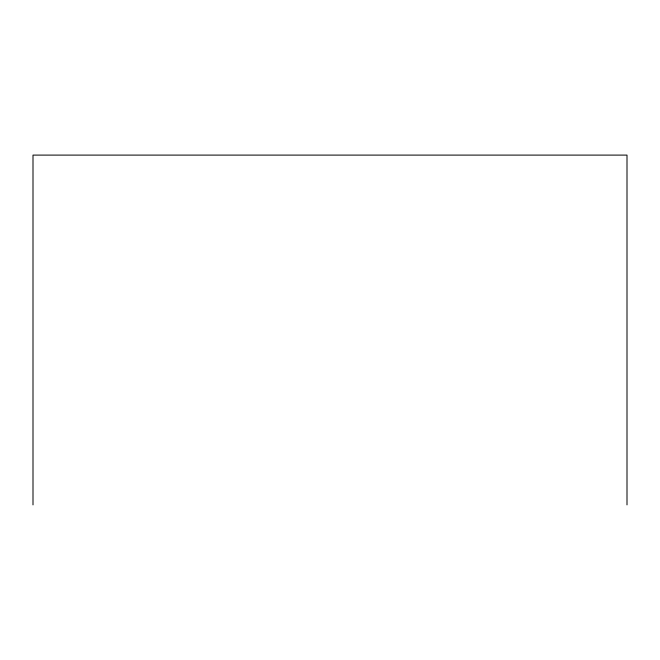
<?xml version="1.0" encoding="UTF-8"?>
<svg xmlns="http://www.w3.org/2000/svg" width="660" height="660" viewBox="0 0 660 660"><rect width="100%" height="100%" fill="white"/><g stroke="black" fill="none" stroke-linecap="round" stroke-linejoin="round"><path stroke-width="0.99" d="M627 504.9L627 155.1L33 155.1L33 504.9"/></g></svg>
